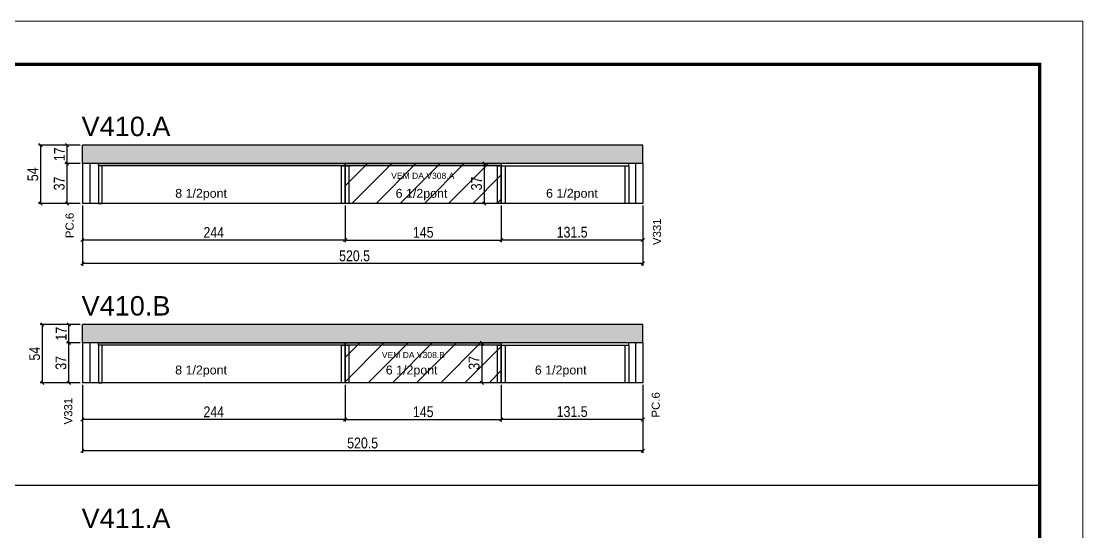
# Model space of a CAD drawing. Extents: x -3394 to 16474, y -5031 to 14397.
# Drawn here: x 7942 to 8927, y 11626 to 12099 of the extents above; entities that cross this region are included whole.
import ezdxf

# ---------------------------------------------------------------- set-up
doc = ezdxf.new("R2010")
doc.units = 0
doc.linetypes.add('DASHED', pattern=[0.75, 0.5, -0.25])
doc.layers.get('0').update_dxf_attribs({"linetype": 'CONTINUOUS'})
doc.layers.get('Defpoints').update_dxf_attribs({"linetype": 'CONTINUOUS'})
for name, color, linetype in [('COTA', 241, 'CONTINUOUS'), ('NOMENCLATURA', 7, 'CONTINUOUS'), ('Painéis', 200, 'CONTINUOUS'), ('PONTALETE', 7, 'CONTINUOUS'), ('SARR_2.2x7', 40, 'CONTINUOUS'), ('SARR_3.5x7', 81, 'CONTINUOUS')]:
    doc.layers.add(name, color=color, linetype=linetype)
for name, color, linetype, lineweight in [('Folhas', 255, 'CONTINUOUS', 9), ('REAPROVEITAMENTO', 251, 'CONTINUOUS', 9), ('SARRAFO DE PRESSAO', 251, 'DASHED', 9)]:
    doc.layers.add(name, color=color, linetype=linetype, lineweight=lineweight)
doc.styles.add('ARIAL', font='arial.ttf')
doc.styles.add('COTA TECNICA', font='techl___.ttf', dxfattribs={"height": 10})
doc.dimstyles.new('PAINEL', dxfattribs={"dimtxt": 10, "dimasz": 3, "dimexe": 3, "dimexo": 3, "dimgap": 3, "dimtad": 1, "dimdec": 1, "dimzin": 12, "dimdsep": 46, "dimtxsty": 'COTA TECNICA', "dimblk1": 'OBLIQUE', "dimblk2": 'OBLIQUE', "dimsah": 1, "dimcen": 0.9, "dimclrd": 4, "dimclre": 4, "dimclrt": 240, "dimadec": 1, "dimazin": 3, "dimtfac": 1, "dimtdec": 1, "dimtmove": 0, "dimatfit": 3, "dimfxl": 1, "dimtolj": 1, "dimtzin": 12, "dimarcsym": 0})

# ---------------------------------------------------------------- blocks, each defined once
blk = doc.blocks.new('9999999999')
at = {"layer": 'Folhas'}
blk.add_lwpolyline([(98138.98, 34190.21), (99623.98, 34190.21), (99623.98, 35240.21), (98138.98, 35240.21)], close=True, dxfattribs=at)
at = {"layer": 'Folhas', "color": 30, "const_width": 3}
blk.add_lwpolyline([(98213.98, 34230.21), (99583.98, 34230.21), (99583.98, 35200.21), (98213.98, 35200.21)], close=True, dxfattribs=at)
blk = doc.blocks.new('_Oblique')
at = {"color": 0, "linetype": 'ByBlock', "lineweight": -2}
blk.add_line((-0.5, -0.5), (0.5, 0.5), dxfattribs=at)
blk = doc.blocks.new('*D333')
at = {"layer": 'COTA', "color": 4, "linetype": 'Continuous', "lineweight": -2, "transparency": 16777216}
for p, q in [((8387.3, 11928.48), (8387.3, 11894.51)), ((8518.8, 11928.48), (8518.8, 11894.51)), ((8518.8, 11896.51), (8387.3, 11896.51))]:
    blk.add_line(p, q, dxfattribs=at)
at = {"layer": 'Defpoints', "color": 0, "linetype": 'Continuous', "transparency": 16777216}
for p in [(8387.3, 11930.48), (8518.8, 11930.48), (8387.3, 11896.51)]:
    blk.add_point(p, dxfattribs=at)
at = {"layer": 'COTA', "color": 4, "linetype": 'Continuous', "lineweight": -2, "transparency": 16777216, "xscale": 3, "yscale": 3, "zscale": 3, "rotation": 180}
blk.add_blockref('_Oblique', (8387.3, 11896.51), dxfattribs=at)
at = {"layer": 'COTA', "color": 4, "linetype": 'Continuous', "lineweight": -2, "transparency": 16777216, "xscale": 3, "yscale": 3, "zscale": 3}
blk.add_blockref('_Oblique', (8518.8, 11896.51), dxfattribs=at)
at = {"layer": 'COTA', "color": 240, "linetype": 'Continuous', "transparency": 16777216, "insert": (8453.05, 11903.73), "char_height": 10, "attachment_point": 5, "style": 'COTA TECNICA'}
blk.add_mtext('\\A1;131.5', dxfattribs=at)
blk = doc.blocks.new('*D334')
at = {"layer": 'COTA', "color": 4, "linetype": 'Continuous', "lineweight": -2, "transparency": 16777216}
for p, q in [((7998.27, 11928.48), (7998.27, 11894.51)), ((8242.3, 11928.48), (8242.3, 11894.51)), ((8242.3, 11896.51), (7998.27, 11896.51))]:
    blk.add_line(p, q, dxfattribs=at)
at = {"layer": 'Defpoints', "color": 0, "linetype": 'Continuous', "transparency": 16777216}
for p in [(7998.27, 11930.48), (8242.3, 11930.48), (7998.27, 11896.51)]:
    blk.add_point(p, dxfattribs=at)
at = {"layer": 'COTA', "color": 4, "linetype": 'Continuous', "lineweight": -2, "transparency": 16777216, "xscale": 3, "yscale": 3, "zscale": 3, "rotation": 180}
blk.add_blockref('_Oblique', (7998.27, 11896.51), dxfattribs=at)
at = {"layer": 'COTA', "color": 4, "linetype": 'Continuous', "lineweight": -2, "transparency": 16777216, "xscale": 3, "yscale": 3, "zscale": 3}
blk.add_blockref('_Oblique', (8242.3, 11896.51), dxfattribs=at)
at = {"layer": 'COTA', "color": 240, "linetype": 'Continuous', "transparency": 16777216, "insert": (8120.28, 11903.58), "char_height": 10, "attachment_point": 5, "style": 'COTA TECNICA'}
blk.add_mtext('\\A1;244', dxfattribs=at)
blk = doc.blocks.new('*D335')
at = {"layer": 'COTA', "color": 4, "linetype": 'Continuous', "lineweight": -2, "transparency": 16777216}
for p, q in [((7998.27, 11928.48), (7998.27, 11872.71)), ((8518.8, 11928.48), (8518.8, 11872.71)), ((8518.8, 11874.71), (7998.27, 11874.71))]:
    blk.add_line(p, q, dxfattribs=at)
at = {"layer": 'Defpoints', "color": 0, "linetype": 'Continuous', "transparency": 16777216}
for p in [(7998.27, 11930.48), (8518.8, 11930.48), (7998.27, 11874.71)]:
    blk.add_point(p, dxfattribs=at)
at = {"layer": 'COTA', "color": 4, "linetype": 'Continuous', "lineweight": -2, "transparency": 16777216, "xscale": 3, "yscale": 3, "zscale": 3, "rotation": 180}
blk.add_blockref('_Oblique', (7998.27, 11874.71), dxfattribs=at)
at = {"layer": 'COTA', "color": 4, "linetype": 'Continuous', "lineweight": -2, "transparency": 16777216, "xscale": 3, "yscale": 3, "zscale": 3}
blk.add_blockref('_Oblique', (8518.8, 11874.71), dxfattribs=at)
at = {"layer": 'COTA', "color": 240, "linetype": 'Continuous', "transparency": 16777216, "insert": (8251.03, 11881.82), "char_height": 10, "attachment_point": 5, "style": 'COTA TECNICA'}
blk.add_mtext('\\A1;520.5', dxfattribs=at)
blk = doc.blocks.new('*D336')
at = {"layer": 'COTA', "color": 4, "linetype": 'Continuous', "lineweight": -2, "transparency": 16777216}
for p, q in [((7996.27, 11967.48), (7982.04, 11967.48)), ((7984.04, 11930.48), (7984.04, 11967.48)), ((7996.27, 11930.48), (7982.04, 11930.48))]:
    blk.add_line(p, q, dxfattribs=at)
at = {"layer": 'Defpoints', "color": 0, "linetype": 'Continuous', "transparency": 16777216}
for p in [(7984.04, 11967.48), (7998.27, 11967.48), (7998.27, 11930.48)]:
    blk.add_point(p, dxfattribs=at)
at = {"layer": 'COTA', "color": 4, "linetype": 'Continuous', "lineweight": -2, "transparency": 16777216, "xscale": 3, "yscale": 3, "zscale": 3}
for p, rotation in [((7984.04, 11967.48), 90), ((7984.04, 11930.48), 270)]:
    blk.add_blockref('_Oblique', p, dxfattribs=dict(at, rotation=rotation))
at = {"layer": 'COTA', "color": 240, "linetype": 'Continuous', "transparency": 16777216, "insert": (7976.82, 11948.98), "char_height": 10, "attachment_point": 5, "rotation": 90, "style": 'COTA TECNICA'}
blk.add_mtext('\\A1;37', dxfattribs=at)
blk = doc.blocks.new('*D337')
at = {"layer": 'COTA', "color": 4, "linetype": 'Continuous', "lineweight": -2, "transparency": 16777216}
for p, q in [((7996.27, 11984.48), (7982.04, 11984.48)), ((7984.04, 11967.48), (7984.04, 11984.48)), ((7996.27, 11967.48), (7982.04, 11967.48))]:
    blk.add_line(p, q, dxfattribs=at)
at = {"layer": 'Defpoints', "color": 0, "linetype": 'Continuous', "transparency": 16777216}
for p in [(7984.04, 11984.48), (7998.27, 11984.48), (7998.27, 11967.48)]:
    blk.add_point(p, dxfattribs=at)
at = {"layer": 'COTA', "color": 4, "linetype": 'Continuous', "lineweight": -2, "transparency": 16777216, "xscale": 3, "yscale": 3, "zscale": 3}
for p, rotation in [((7984.04, 11984.48), 90), ((7984.04, 11967.48), 270)]:
    blk.add_blockref('_Oblique', p, dxfattribs=dict(at, rotation=rotation))
at = {"layer": 'COTA', "color": 240, "linetype": 'Continuous', "transparency": 16777216, "insert": (7976.96, 11975.98), "char_height": 10, "attachment_point": 5, "rotation": 90, "style": 'COTA TECNICA'}
blk.add_mtext('\\A1;17', dxfattribs=at)
blk = doc.blocks.new('*D316')
at = {"layer": 'COTA', "color": 4, "linetype": 'Continuous', "lineweight": -2, "transparency": 16777216}
for p, q in [((7996.27, 11984.48), (7957.47, 11984.48)), ((7959.47, 11984.48), (7959.47, 11930.48)), ((7996.27, 11930.48), (7957.47, 11930.48))]:
    blk.add_line(p, q, dxfattribs=at)
at = {"layer": 'Defpoints', "color": 0, "linetype": 'Continuous', "transparency": 16777216}
for p in [(7998.27, 11984.48), (7959.47, 11930.48), (7998.27, 11930.48)]:
    blk.add_point(p, dxfattribs=at)
at = {"layer": 'COTA', "color": 4, "linetype": 'Continuous', "lineweight": -2, "transparency": 16777216, "xscale": 3, "yscale": 3, "zscale": 3}
for p, rotation in [((7959.47, 11984.48), 90), ((7959.47, 11930.48), 270)]:
    blk.add_blockref('_Oblique', p, dxfattribs=dict(at, rotation=rotation))
at = {"layer": 'COTA', "color": 240, "linetype": 'Continuous', "transparency": 16777216, "insert": (7952.36, 11957.48), "char_height": 10, "attachment_point": 5, "rotation": 90, "style": 'COTA TECNICA'}
blk.add_mtext('\\A1;54', dxfattribs=at)
blk = doc.blocks.new('*D317')
at = {"layer": 'COTA', "color": 4, "linetype": 'Continuous', "lineweight": -2, "transparency": 16777216}
for p, q in [((8242.3, 11928.48), (8242.3, 11894.51)), ((8387.3, 11928.48), (8387.3, 11894.51)), ((8242.3, 11896.51), (8387.3, 11896.51))]:
    blk.add_line(p, q, dxfattribs=at)
at = {"layer": 'Defpoints', "color": 0, "linetype": 'Continuous', "transparency": 16777216}
for p in [(8242.3, 11930.48), (8387.3, 11930.48), (8387.3, 11896.51)]:
    blk.add_point(p, dxfattribs=at)
at = {"layer": 'COTA', "color": 4, "linetype": 'Continuous', "lineweight": -2, "transparency": 16777216, "xscale": 3, "yscale": 3, "zscale": 3, "rotation": 180}
blk.add_blockref('_Oblique', (8242.3, 11896.51), dxfattribs=at)
at = {"layer": 'COTA', "color": 4, "linetype": 'Continuous', "lineweight": -2, "transparency": 16777216, "xscale": 3, "yscale": 3, "zscale": 3}
blk.add_blockref('_Oblique', (8387.3, 11896.51), dxfattribs=at)
at = {"layer": 'COTA', "color": 240, "linetype": 'Continuous', "transparency": 16777216, "insert": (8314.8, 11903.62), "char_height": 10, "attachment_point": 5, "style": 'COTA TECNICA'}
blk.add_mtext('\\A1;145', dxfattribs=at)
blk = doc.blocks.new('*D318')
at = {"layer": 'COTA', "color": 4, "linetype": 'Continuous', "lineweight": -2, "transparency": 16777216}
for p, q in [((8387.3, 11762.11), (8387.3, 11728.14)), ((8518.8, 11762.11), (8518.8, 11728.14)), ((8518.8, 11730.14), (8387.3, 11730.14))]:
    blk.add_line(p, q, dxfattribs=at)
at = {"layer": 'Defpoints', "color": 0, "linetype": 'Continuous', "transparency": 16777216}
for p in [(8387.3, 11764.11), (8518.8, 11764.11), (8387.3, 11730.14)]:
    blk.add_point(p, dxfattribs=at)
at = {"layer": 'COTA', "color": 4, "linetype": 'Continuous', "lineweight": -2, "transparency": 16777216, "xscale": 3, "yscale": 3, "zscale": 3, "rotation": 180}
blk.add_blockref('_Oblique', (8387.3, 11730.14), dxfattribs=at)
at = {"layer": 'COTA', "color": 4, "linetype": 'Continuous', "lineweight": -2, "transparency": 16777216, "xscale": 3, "yscale": 3, "zscale": 3}
blk.add_blockref('_Oblique', (8518.8, 11730.14), dxfattribs=at)
at = {"layer": 'COTA', "color": 240, "linetype": 'Continuous', "transparency": 16777216, "insert": (8453.05, 11737.36), "char_height": 10, "attachment_point": 5, "style": 'COTA TECNICA'}
blk.add_mtext('\\A1;131.5', dxfattribs=at)
blk = doc.blocks.new('*D319')
at = {"layer": 'COTA', "color": 4, "linetype": 'Continuous', "lineweight": -2, "transparency": 16777216}
for p, q in [((7998.27, 11762.11), (7998.27, 11728.14)), ((8242.3, 11762.11), (8242.3, 11728.14)), ((8242.3, 11730.14), (7998.27, 11730.14))]:
    blk.add_line(p, q, dxfattribs=at)
at = {"layer": 'Defpoints', "color": 0, "linetype": 'Continuous', "transparency": 16777216}
for p in [(7998.27, 11764.11), (8242.3, 11764.11), (7998.27, 11730.14)]:
    blk.add_point(p, dxfattribs=at)
at = {"layer": 'COTA', "color": 4, "linetype": 'Continuous', "lineweight": -2, "transparency": 16777216, "xscale": 3, "yscale": 3, "zscale": 3, "rotation": 180}
blk.add_blockref('_Oblique', (7998.27, 11730.14), dxfattribs=at)
at = {"layer": 'COTA', "color": 4, "linetype": 'Continuous', "lineweight": -2, "transparency": 16777216, "xscale": 3, "yscale": 3, "zscale": 3}
blk.add_blockref('_Oblique', (8242.3, 11730.14), dxfattribs=at)
at = {"layer": 'COTA', "color": 240, "linetype": 'Continuous', "transparency": 16777216, "insert": (8120.28, 11737.21), "char_height": 10, "attachment_point": 5, "style": 'COTA TECNICA'}
blk.add_mtext('\\A1;244', dxfattribs=at)
blk = doc.blocks.new('*D320')
at = {"layer": 'COTA', "color": 4, "linetype": 'Continuous', "lineweight": -2, "transparency": 16777216}
for p, q in [((7998.27, 11762.11), (7998.27, 11699.12)), ((8518.8, 11762.11), (8518.8, 11699.12)), ((8518.8, 11701.12), (7998.27, 11701.12))]:
    blk.add_line(p, q, dxfattribs=at)
at = {"layer": 'Defpoints', "color": 0, "linetype": 'Continuous', "transparency": 16777216}
for p in [(7998.27, 11764.11), (8518.8, 11764.11), (7998.27, 11701.12)]:
    blk.add_point(p, dxfattribs=at)
at = {"layer": 'COTA', "color": 4, "linetype": 'Continuous', "lineweight": -2, "transparency": 16777216, "xscale": 3, "yscale": 3, "zscale": 3, "rotation": 180}
blk.add_blockref('_Oblique', (7998.27, 11701.12), dxfattribs=at)
at = {"layer": 'COTA', "color": 4, "linetype": 'Continuous', "lineweight": -2, "transparency": 16777216, "xscale": 3, "yscale": 3, "zscale": 3}
blk.add_blockref('_Oblique', (8518.8, 11701.12), dxfattribs=at)
at = {"layer": 'COTA', "color": 240, "linetype": 'Continuous', "transparency": 16777216, "insert": (8258.53, 11708.23), "char_height": 10, "attachment_point": 5, "style": 'COTA TECNICA'}
blk.add_mtext('\\A1;520.5', dxfattribs=at)
blk = doc.blocks.new('*D321')
at = {"layer": 'COTA', "color": 4, "linetype": 'Continuous', "lineweight": -2, "transparency": 16777216}
for p, q in [((7996.27, 11801.11), (7983.63, 11801.11)), ((7985.63, 11764.11), (7985.63, 11801.11)), ((7996.27, 11764.11), (7983.63, 11764.11))]:
    blk.add_line(p, q, dxfattribs=at)
at = {"layer": 'Defpoints', "color": 0, "linetype": 'Continuous', "transparency": 16777216}
for p in [(7985.63, 11801.11), (7998.27, 11801.11), (7998.27, 11764.11)]:
    blk.add_point(p, dxfattribs=at)
at = {"layer": 'COTA', "color": 4, "linetype": 'Continuous', "lineweight": -2, "transparency": 16777216, "xscale": 3, "yscale": 3, "zscale": 3}
for p, rotation in [((7985.63, 11801.11), 90), ((7985.63, 11764.11), 270)]:
    blk.add_blockref('_Oblique', p, dxfattribs=dict(at, rotation=rotation))
at = {"layer": 'COTA', "color": 240, "linetype": 'Continuous', "transparency": 16777216, "insert": (7978.41, 11782.61), "char_height": 10, "attachment_point": 5, "rotation": 90, "style": 'COTA TECNICA'}
blk.add_mtext('\\A1;37', dxfattribs=at)
blk = doc.blocks.new('*D322')
at = {"layer": 'COTA', "color": 4, "linetype": 'Continuous', "lineweight": -2, "transparency": 16777216}
for p, q in [((7996.27, 11818.11), (7983.63, 11818.11)), ((7985.63, 11801.11), (7985.63, 11818.11)), ((7996.27, 11801.11), (7983.63, 11801.11))]:
    blk.add_line(p, q, dxfattribs=at)
at = {"layer": 'Defpoints', "color": 0, "linetype": 'Continuous', "transparency": 16777216}
for p in [(7985.63, 11818.11), (7998.27, 11818.11), (7998.27, 11801.11)]:
    blk.add_point(p, dxfattribs=at)
at = {"layer": 'COTA', "color": 4, "linetype": 'Continuous', "lineweight": -2, "transparency": 16777216, "xscale": 3, "yscale": 3, "zscale": 3}
for p, rotation in [((7985.63, 11818.11), 90), ((7985.63, 11801.11), 270)]:
    blk.add_blockref('_Oblique', p, dxfattribs=dict(at, rotation=rotation))
at = {"layer": 'COTA', "color": 240, "linetype": 'Continuous', "transparency": 16777216, "insert": (7978.55, 11809.61), "char_height": 10, "attachment_point": 5, "rotation": 90, "style": 'COTA TECNICA'}
blk.add_mtext('\\A1;17', dxfattribs=at)
blk = doc.blocks.new('*D323')
at = {"layer": 'COTA', "color": 4, "linetype": 'Continuous', "lineweight": -2, "transparency": 16777216}
for p, q in [((7996.27, 11818.11), (7959.06, 11818.11)), ((7961.06, 11818.11), (7961.06, 11764.11)), ((7996.27, 11764.11), (7959.06, 11764.11))]:
    blk.add_line(p, q, dxfattribs=at)
at = {"layer": 'Defpoints', "color": 0, "linetype": 'Continuous', "transparency": 16777216}
for p in [(7998.27, 11818.11), (7961.06, 11764.11), (7998.27, 11764.11)]:
    blk.add_point(p, dxfattribs=at)
at = {"layer": 'COTA', "color": 4, "linetype": 'Continuous', "lineweight": -2, "transparency": 16777216, "xscale": 3, "yscale": 3, "zscale": 3}
for p, rotation in [((7961.06, 11818.11), 90), ((7961.06, 11764.11), 270)]:
    blk.add_blockref('_Oblique', p, dxfattribs=dict(at, rotation=rotation))
at = {"layer": 'COTA', "color": 240, "linetype": 'Continuous', "transparency": 16777216, "insert": (7953.95, 11791.11), "char_height": 10, "attachment_point": 5, "rotation": 90, "style": 'COTA TECNICA'}
blk.add_mtext('\\A1;54', dxfattribs=at)
blk = doc.blocks.new('*D324')
at = {"layer": 'COTA', "color": 4, "linetype": 'Continuous', "lineweight": -2, "transparency": 16777216}
for p, q in [((8242.3, 11762.11), (8242.3, 11728.14)), ((8387.3, 11762.11), (8387.3, 11728.14)), ((8242.3, 11730.14), (8387.3, 11730.14))]:
    blk.add_line(p, q, dxfattribs=at)
at = {"layer": 'Defpoints', "color": 0, "linetype": 'Continuous', "transparency": 16777216}
for p in [(8242.3, 11764.11), (8387.3, 11764.11), (8387.3, 11730.14)]:
    blk.add_point(p, dxfattribs=at)
at = {"layer": 'COTA', "color": 4, "linetype": 'Continuous', "lineweight": -2, "transparency": 16777216, "xscale": 3, "yscale": 3, "zscale": 3, "rotation": 180}
blk.add_blockref('_Oblique', (8242.3, 11730.14), dxfattribs=at)
at = {"layer": 'COTA', "color": 4, "linetype": 'Continuous', "lineweight": -2, "transparency": 16777216, "xscale": 3, "yscale": 3, "zscale": 3}
blk.add_blockref('_Oblique', (8387.3, 11730.14), dxfattribs=at)
at = {"layer": 'COTA', "color": 240, "linetype": 'Continuous', "transparency": 16777216, "insert": (8314.8, 11737.25), "char_height": 10, "attachment_point": 5, "style": 'COTA TECNICA'}
blk.add_mtext('\\A1;145', dxfattribs=at)
blk = doc.blocks.new('*D325')
at = {"layer": 'COTA', "color": 4, "linetype": 'Continuous', "lineweight": -2, "transparency": 16777216}
for p, q in [((8385.51, 11967.48), (8369.52, 11967.48)), ((8371.52, 11967.48), (8371.52, 11930.48)), ((8385.51, 11930.48), (8369.52, 11930.48))]:
    blk.add_line(p, q, dxfattribs=at)
at = {"layer": 'Defpoints', "color": 0, "linetype": 'Continuous', "transparency": 16777216}
for p in [(8387.51, 11967.48), (8371.52, 11930.48), (8387.51, 11930.48)]:
    blk.add_point(p, dxfattribs=at)
at = {"layer": 'COTA', "color": 4, "linetype": 'Continuous', "lineweight": -2, "transparency": 16777216, "xscale": 3, "yscale": 3, "zscale": 3}
for p, rotation in [((8371.52, 11967.48), 90), ((8371.52, 11930.48), 270)]:
    blk.add_blockref('_Oblique', p, dxfattribs=dict(at, rotation=rotation))
at = {"layer": 'COTA', "color": 240, "linetype": 'Continuous', "transparency": 16777216, "insert": (8364.3, 11948.98), "char_height": 10, "attachment_point": 5, "rotation": 90, "style": 'COTA TECNICA'}
blk.add_mtext('\\A1;37', dxfattribs=at)
blk = doc.blocks.new('*D326')
at = {"layer": 'COTA', "color": 4, "linetype": 'Continuous', "lineweight": -2, "transparency": 16777216}
for p, q in [((8374.74, 11801.11), (8367.24, 11801.11)), ((8369.24, 11801.11), (8369.24, 11764.11)), ((8374.74, 11764.11), (8367.24, 11764.11))]:
    blk.add_line(p, q, dxfattribs=at)
at = {"layer": 'Defpoints', "color": 0, "linetype": 'Continuous', "transparency": 16777216}
for p in [(8376.74, 11801.11), (8369.24, 11764.11), (8376.74, 11764.11)]:
    blk.add_point(p, dxfattribs=at)
at = {"layer": 'COTA', "color": 4, "linetype": 'Continuous', "lineweight": -2, "transparency": 16777216, "xscale": 3, "yscale": 3, "zscale": 3}
for p, rotation in [((8369.24, 11801.11), 90), ((8369.24, 11764.11), 270)]:
    blk.add_blockref('_Oblique', p, dxfattribs=dict(at, rotation=rotation))
at = {"layer": 'COTA', "color": 240, "linetype": 'Continuous', "transparency": 16777216, "insert": (8362.02, 11782.61), "char_height": 10, "attachment_point": 5, "rotation": 90, "style": 'COTA TECNICA'}
blk.add_mtext('\\A1;37', dxfattribs=at)

msp = doc.modelspace()

# ---------------------------------------------------------------- hatches: boundary and pattern name
at = {"layer": 'COTA', "linetype": 'Continuous'}
h = msp.add_hatch(dxfattribs=at)
h.set_pattern_fill('AR-CONC', color=256, scale=0.05)
h.set_pattern_definition([(50, (-1582.403, 1171.8024), (9.1092334, -0.7969543), [0.9525, -10.4775]), (355, (-1582.403, 1171.802), (-1.762171, 9.552842), [0.762, -8.382029]), (100.451445, (-1581.644, 1171.736), (7.3470624, 8.7558876), [0.8095004, -8.904512]), (46.1842, (-1582.403, 1174.342), (13.553952, -2.102116), [1.42875, -15.71625]), (96.63556, (-1581.274, 1174.167), (11.870207, 12.371306), [1.214251, -13.35678]), (351.18415, (-1582.403, 1174.342), (11.870207, 12.371306), [1.142998, -12.572987]), (21, (-1581.133, 1173.7074), (7.5807196, -5.11326), [0.9525, -10.4775]), (326, (-1581.133, 1173.707), (3.0901014, 9.2093983), [0.762, -8.382]), (71.451445, (-1580.501, 1173.281), (10.670821, 4.0961384), [0.8095004, -8.904497]), (37.5, (-1582.403, 1171.8024), (0.15443016, 4.22775194), [0, -8.2804, 0, -8.509, 0, -8.41375]), (7.5, (-1582.403, 1171.8024), (3.3409831, 5.0090287), [0, -4.8514, 0, -8.0899, 0, -3.20675]), (327.5, (-1585.2352, 1171.8024), (6.77952976, -0.2864372), [0, -3.175, 0, -9.906, 0, -13.1445]), (317.5, (-1586.505, 1171.8024), (7.406459, 1.2713246), [0, -4.1275, 0, -6.5786, 0, -9.3345])])
h.paths.add_polyline_path([(7998.27, 11984.48), (7998.27, 11967.48), (8518.8, 11967.48), (8518.8, 11984.48)])
h = msp.add_hatch(dxfattribs=at)
h.set_pattern_fill('AR-CONC', color=256, scale=0.05)
h.set_pattern_definition([(50, (-1582.403, 1237.895), (9.1092334, -0.7969543), [0.9525, -10.4775]), (355, (-1582.403, 1237.895), (-1.762171, 9.552842), [0.762, -8.382029]), (100.451445, (-1581.644, 1237.828), (7.3470624, 8.7558876), [0.8095004, -8.904512]), (46.1842, (-1582.403, 1240.435), (13.553952, -2.102116), [1.42875, -15.71625]), (96.63556, (-1581.274, 1240.26), (11.870207, 12.371306), [1.214251, -13.35678]), (351.18415, (-1582.403, 1240.435), (11.870207, 12.371306), [1.142998, -12.572987]), (21, (-1581.133, 1239.8), (7.5807196, -5.11326), [0.9525, -10.4775]), (326, (-1581.133, 1239.8), (3.0901014, 9.2093983), [0.762, -8.382]), (71.451445, (-1580.501, 1239.374), (10.670821, 4.0961384), [0.8095004, -8.904497]), (37.5, (-1582.403, 1237.8947), (0.15443016, 4.22775194), [0, -8.2804, 0, -8.509, 0, -8.41375]), (7.5, (-1582.403, 1237.8947), (3.3409831, 5.0090287), [0, -4.8514, 0, -8.0899, 0, -3.20675]), (327.5, (-1585.2352, 1237.8947), (6.77952976, -0.2864372), [0, -3.175, 0, -9.906, 0, -13.1445]), (317.5, (-1586.505, 1237.8947), (7.406459, 1.2713246), [0, -4.1275, 0, -6.5786, 0, -9.3345])])
h.paths.add_polyline_path([(7998.27, 11818.11), (7998.27, 11801.11), (8518.8, 11801.11), (8518.8, 11818.11)])
at = {"layer": 'REAPROVEITAMENTO', "linetype": 'Continuous'}
h = msp.add_hatch(dxfattribs=at)
h.set_pattern_fill('ANSI31', color=256, scale=5)
h.paths.add_polyline_path([(8242.3, 11967.48), (8242.3, 11930.48), (8387.3, 11930.48), (8387.3, 11967.48)])
h = msp.add_hatch(dxfattribs=at)
h.set_pattern_fill('ANSI31', color=256, scale=5)
h.set_pattern_definition([(45, (0, 20.572), (-11.22532, 11.22532), [])])
h.paths.add_polyline_path([(8242.3, 11801.11), (8242.3, 11764.11), (8387.3, 11764.11), (8387.3, 11801.11)])

# ---------------------------------------------------------------- linework, layer by layer
at = {"layer": 'COTA', "linetype": 'Continuous'}
for p, q in [((7998.27, 11967.48), (7998.27, 11984.48)), ((8518.8, 11984.48), (7998.27, 11984.48)), ((8518.8, 11967.48), (8518.8, 11984.48)), ((7998.27, 11801.11), (7998.27, 11818.11)), ((8518.8, 11818.11), (7998.27, 11818.11)), ((8518.8, 11801.11), (8518.8, 11818.11)), ((7517.21, 11669.25), (8887.21, 11669.25))]:
    msp.add_line(p, q, dxfattribs=at)
at = {"layer": 'Painéis', "linetype": 'Continuous'}
for p, q in [((8518.8, 11967.48), (7998.27, 11967.48)), ((7998.27, 11967.48), (7998.27, 11930.48)), ((8242.3, 11967.48), (8242.3, 11930.48)), ((8387.3, 11967.48), (8387.3, 11930.48)), ((8518.8, 11967.48), (8518.8, 11930.48)), ((8518.8, 11930.48), (7998.27, 11930.48)), ((8387.3, 11930.48), (8242.3, 11930.48)), ((8518.8, 11801.11), (7998.27, 11801.11)), ((7998.27, 11801.11), (7998.27, 11764.11)), ((8242.3, 11801.11), (8242.3, 11764.11)), ((8387.3, 11801.11), (8387.3, 11764.11)), ((8518.8, 11801.11), (8518.8, 11764.11)), ((8518.8, 11764.11), (7998.27, 11764.11)), ((8387.3, 11764.11), (8242.3, 11764.11))]:
    msp.add_line(p, q, dxfattribs=at)
at = {"layer": 'SARR_2.2x7', "ltscale": 25}
for p, q in [((8005.27, 11967.48), (8005.27, 11930.48)), ((8511.8, 11967.48), (8511.8, 11930.48)), ((8005.27, 11801.11), (8005.27, 11764.11)), ((8511.8, 11801.11), (8511.8, 11764.11))]:
    msp.add_line(p, q, dxfattribs=at)
at = {"layer": 'SARR_2.2x7', "ltscale": 25, "elevation": 0}
for points in [[(8242.3, 11965.28), (8013.27, 11965.28), (8013.27, 11967.48), (8242.3, 11967.48)], [(8387.3, 11965.28), (8242.3, 11965.28), (8242.3, 11967.48), (8387.3, 11967.48)], [(8387.3, 11965.28), (8505.8, 11965.28), (8505.8, 11967.48), (8387.3, 11967.48)], [(8242.3, 11798.91), (8013.27, 11798.91), (8013.27, 11801.11), (8242.3, 11801.11)], [(8387.3, 11798.91), (8242.3, 11798.91), (8242.3, 11801.11), (8387.3, 11801.11)], [(8387.3, 11798.91), (8505.8, 11798.91), (8505.8, 11801.11), (8387.3, 11801.11)]]:
    msp.add_lwpolyline(points, close=True, dxfattribs=at)
at = {"layer": 'SARR_3.5x7', "elevation": 0}
for points in [[(8013.27, 11930.48), (8016.77, 11930.48), (8016.77, 11965.28), (8013.27, 11965.28)], [(8242.3, 11930.48), (8238.8, 11930.48), (8238.8, 11965.28), (8242.3, 11965.28)], [(8245.8, 11930.48), (8242.3, 11930.48), (8242.3, 11965.28), (8245.8, 11965.28)], [(8387.3, 11930.48), (8383.8, 11930.48), (8383.8, 11965.28), (8387.3, 11965.28)], [(8390.8, 11930.48), (8387.3, 11930.48), (8387.3, 11965.28), (8390.8, 11965.28)], [(8505.8, 11930.48), (8502.3, 11930.48), (8502.3, 11965.28), (8505.8, 11965.28)], [(8013.27, 11764.11), (8016.77, 11764.11), (8016.77, 11798.91), (8013.27, 11798.91)], [(8242.3, 11764.11), (8238.8, 11764.11), (8238.8, 11798.91), (8242.3, 11798.91)], [(8245.8, 11764.11), (8242.3, 11764.11), (8242.3, 11798.91), (8245.8, 11798.91)], [(8387.3, 11764.11), (8383.8, 11764.11), (8383.8, 11798.91), (8387.3, 11798.91)], [(8390.8, 11764.11), (8387.3, 11764.11), (8387.3, 11798.91), (8390.8, 11798.91)], [(8505.8, 11764.11), (8502.3, 11764.11), (8502.3, 11798.91), (8505.8, 11798.91)]]:
    msp.add_lwpolyline(points, close=True, dxfattribs=at)

# ---------------------------------------------------------------- block references
at = {"layer": 'SARRAFO DE PRESSAO', "color": 6, "linetype": 'ByBlock'}
msp.add_blockref('9999999999', (-90696.77, -23140.8), dxfattribs=at)

# ---------------------------------------------------------------- texts
at = {"layer": 'NOMENCLATURA', "linetype": 'Continuous', "style": 'ARIAL'}
for s, height, p in [('V410.A', 18, (7997.56, 11992.9)), ('VEM DA V308.A', 5.6753, (8285.04, 11953.27)), ('V410.B', 18, (7997.56, 11826.53)), ('VEM DA V308.B', 5.6753, (8276.34, 11787.06)), ('V411.A', 18, (7997.56, 11629.46))]:
    msp.add_text(s, height=height, dxfattribs=at).set_placement(p)
for s, p in [('PC.6', (7990.2, 11898.29)), ('V331', (8535.61, 11891.88)), ('V331', (7988.92, 11725.51)), ('PC.6', (8534.43, 11731.92))]:
    msp.add_text(s, height=7.567, rotation=90, dxfattribs=at).set_placement(p)
at = {"layer": 'PONTALETE', "linetype": 'Continuous', "style": 'ARIAL'}
for s, p in [('8 1/2pont', (8084.48, 11935.71)), ('6 1/2pont', (8289.18, 11935.71)), ('6 1/2pont', (8428.84, 11935.71)), ('8 1/2pont', (8084.48, 11771.85)), ('6 1/2pont', (8280.03, 11771.85)), ('6 1/2pont', (8418.44, 11771.85))]:
    msp.add_text(s, height=8.25, dxfattribs=at).set_placement(p)

# ---------------------------------------------------------------- dimensions: what is measured, and where the dimension line sits
at = {"layer": 'COTA', "linetype": 'Continuous'}
for base, p1, p2, angle, picture, middle in [((7959.47, 11930.48), (7998.27, 11984.48), (7998.27, 11930.48), 90, '*D316', (7952.36, 11957.48)), ((7984.04, 11984.48), (7998.27, 11967.48), (7998.27, 11984.48), 90, '*D337', (7976.96, 11975.98)), ((7984.04, 11967.48), (7998.27, 11930.48), (7998.27, 11967.48), 90, '*D336', (7976.82, 11948.98)), ((8371.52, 11930.48), (8387.51, 11967.48), (8387.51, 11930.48), 90, '*D325', (8364.3, 11948.98)), ((7998.27, 11896.51), (8242.3, 11930.48), (7998.27, 11930.48), 180, '*D334', (8120.28, 11903.58)), ((8387.3, 11896.51), (8518.8, 11930.48), (8387.3, 11930.48), 180, '*D333', (8453.05, 11903.73)), ((7961.06, 11764.11), (7998.27, 11818.11), (7998.27, 11764.11), 90, '*D323', (7953.95, 11791.11)), ((7985.63, 11818.11), (7998.27, 11801.11), (7998.27, 11818.11), 90, '*D322', (7978.55, 11809.61)), ((7985.63, 11801.11), (7998.27, 11764.11), (7998.27, 11801.11), 90, '*D321', (7978.41, 11782.61)), ((8369.24, 11764.11), (8376.74, 11801.11), (8376.74, 11764.11), 90, '*D326', (8362.02, 11782.61)), ((7998.27, 11730.14), (8242.3, 11764.11), (7998.27, 11764.11), 180, '*D319', (8120.28, 11737.21)), ((7998.27, 11701.12), (8518.8, 11764.11), (7998.27, 11764.11), 180, '*D320', (8258.53, 11708.23)), ((8387.3, 11730.14), (8518.8, 11764.11), (8387.3, 11764.11), 180, '*D318', (8453.05, 11737.36))]:
    dim = msp.add_linear_dim(base=base, p1=p1, p2=p2, angle=angle, dimstyle='PAINEL', override={"dimexe": 2, "dimexo": 2, "dimgap": 2, "dimadec": 8, "dimtix": 1, "dimatfit": 2, "dimldrblk": 'Oblique'}, dxfattribs=at)
    dim.commit()
    dim.dimension.update_dxf_attribs({"geometry": picture, "text_midpoint": middle})
dim = msp.add_linear_dim(base=(7998.27, 11874.71), p1=(8518.8, 11930.48), p2=(7998.27, 11930.48), angle=180, dimstyle='PAINEL', override={"dimexe": 2, "dimexo": 2, "dimgap": 2, "dimadec": 8, "dimtix": 1, "dimatfit": 2, "dimldrblk": 'Oblique'}, dxfattribs=at)
dim.commit()
dim.dimension.update_dxf_attribs({"geometry": '*D335', "text_midpoint": (8251.03, 11874.71), "dimtype": 160})
for base, p1, p2, picture, middle in [((8387.3, 11896.51), (8242.3, 11930.48), (8387.3, 11930.48), '*D317', (8314.8, 11903.62)), ((8387.3, 11730.14), (8242.3, 11764.11), (8387.3, 11764.11), '*D324', (8314.8, 11737.25))]:
    dim = msp.add_linear_dim(base=base, p1=p1, p2=p2, dimstyle='PAINEL', override={"dimexe": 2, "dimexo": 2, "dimgap": 2, "dimadec": 8, "dimtix": 1, "dimatfit": 2, "dimldrblk": 'Oblique'}, dxfattribs=at)
    dim.commit()
    dim.dimension.update_dxf_attribs({"geometry": picture, "text_midpoint": middle})

doc.saveas('drawing.dxf')
